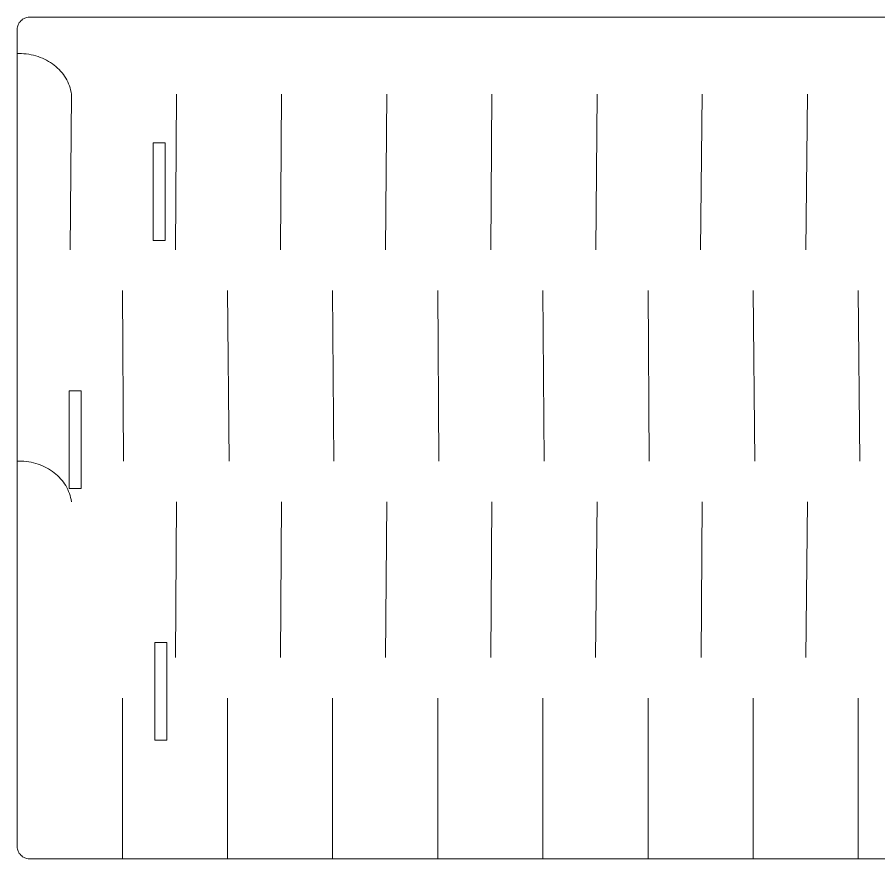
# Model space of a CAD drawing. Header units: millimetres. Extents: x -580 to 580, y -723 to 723.
# Drawn here: x -125.2 to 70.1, y -82.3 to 108.4 of the extents above; entities that cross this region are included whole.
import ezdxf

# ---------------------------------------------------------------- set-up
doc = ezdxf.new("R2010")
doc.units = ezdxf.units.MM
doc.header["$MEASUREMENT"] = 0
doc.layers.add('Camada 1', color=7, linetype='Continuous')

msp = doc.modelspace()

# ---------------------------------------------------------------- linework, layer by layer
at = {"layer": 'Camada 1', "color": 250, "lineweight": 9}
msp.add_open_spline([(135.2693, -79.5078), (135.2693, -79.5078), (135.2693, 105.6828), (135.2693, 105.6828), (135.2693, 105.6828), (135.2693, 105.6828), (135.255, 105.9645), (135.255, 105.9645), (135.255, 105.9645), (135.255, 105.9645), (135.2129, 106.2383), (135.2129, 106.2383), (135.2129, 106.2383), (135.2129, 106.2383), (135.1445, 106.5027), (135.1445, 106.5027), (135.1445, 106.5027), (135.1445, 106.5027), (135.0511, 106.7565), (135.0511, 106.7565), (135.0511, 106.7565), (135.0511, 106.7565), (134.9343, 106.9981), (134.9343, 106.9981), (134.9343, 106.9981), (134.9343, 106.9981), (134.7954, 107.2262), (134.7954, 107.2262), (134.7954, 107.2262), (134.7954, 107.2262), (134.6359, 107.4392), (134.6359, 107.4392), (134.6359, 107.4392), (134.6359, 107.4392), (134.457, 107.6358), (134.457, 107.6358), (134.457, 107.6358), (134.457, 107.6358), (134.2604, 107.8146), (134.2604, 107.8146), (134.2604, 107.8146), (134.2604, 107.8146), (134.0474, 107.9742), (134.0474, 107.9742), (134.0474, 107.9742), (134.0474, 107.9742), (133.8193, 108.1131), (133.8193, 108.1131), (133.8193, 108.1131), (133.8193, 108.1131), (133.5777, 108.2299), (133.5777, 108.2299), (133.5777, 108.2299), (133.5777, 108.2299), (133.324, 108.3233), (133.324, 108.3233), (133.324, 108.3233), (133.324, 108.3233), (133.0595, 108.3917), (133.0595, 108.3917), (133.0595, 108.3917), (133.0595, 108.3917), (132.7857, 108.4338), (132.7857, 108.4338), (132.7857, 108.4338), (132.7857, 108.4338), (132.504, 108.4482), (132.504, 108.4482), (132.504, 108.4482), (132.504, 108.4482), (-122.4389, 108.4482), (-122.4389, 108.4482), (-122.4389, 108.4482), (-122.4389, 108.4482), (-122.7206, 108.4338), (-122.7206, 108.4338), (-122.7206, 108.4338), (-122.7206, 108.4338), (-122.9944, 108.3917), (-122.9944, 108.3917), (-122.9944, 108.3917), (-122.9944, 108.3917), (-123.2588, 108.3233), (-123.2588, 108.3233), (-123.2588, 108.3233), (-123.2588, 108.3233), (-123.5126, 108.2299), (-123.5126, 108.2299), (-123.5126, 108.2299), (-123.5126, 108.2299), (-123.7542, 108.1131), (-123.7542, 108.1131), (-123.7542, 108.1131), (-123.7542, 108.1131), (-123.9822, 107.9742), (-123.9822, 107.9742), (-123.9822, 107.9742), (-123.9822, 107.9742), (-124.1953, 107.8146), (-124.1953, 107.8146), (-124.1953, 107.8146), (-124.1953, 107.8146), (-124.3919, 107.6358), (-124.3919, 107.6358), (-124.3919, 107.6358), (-124.3919, 107.6358), (-124.5707, 107.4392), (-124.5707, 107.4392), (-124.5707, 107.4392), (-124.5707, 107.4392), (-124.7303, 107.2262), (-124.7303, 107.2262), (-124.7303, 107.2262), (-124.7303, 107.2262), (-124.8692, 106.9981), (-124.8692, 106.9981), (-124.8692, 106.9981), (-124.8692, 106.9981), (-124.986, 106.7565), (-124.986, 106.7565), (-124.986, 106.7565), (-124.986, 106.7565), (-125.0794, 106.5027), (-125.0794, 106.5027), (-125.0794, 106.5027), (-125.0794, 106.5027), (-125.1477, 106.2383), (-125.1477, 106.2383), (-125.1477, 106.2383), (-125.1477, 106.2383), (-125.1899, 105.9645), (-125.1899, 105.9645), (-125.1899, 105.9645), (-125.1899, 105.9645), (-125.2043, 105.6828), (-125.2043, 105.6828), (-125.2043, 105.6828), (-125.2043, 105.6828), (-125.2043, -79.5078), (-125.2043, -79.5078), (-125.2043, -79.5078), (-125.2043, -79.5078), (-125.1899, -79.7896), (-125.1899, -79.7896), (-125.1899, -79.7896), (-125.1899, -79.7896), (-125.1477, -80.0635), (-125.1477, -80.0635), (-125.1477, -80.0635), (-125.1477, -80.0635), (-125.0794, -80.3279), (-125.0794, -80.3279), (-125.0794, -80.3279), (-125.0794, -80.3279), (-124.986, -80.5816), (-124.986, -80.5816), (-124.986, -80.5816), (-124.986, -80.5816), (-124.8692, -80.8232), (-124.8692, -80.8232), (-124.8692, -80.8232), (-124.8692, -80.8232), (-124.7303, -81.0513), (-124.7303, -81.0513), (-124.7303, -81.0513), (-124.7303, -81.0513), (-124.5707, -81.2643), (-124.5707, -81.2643), (-124.5707, -81.2643), (-124.5707, -81.2643), (-124.3919, -81.4609), (-124.3919, -81.4609), (-124.3919, -81.4609), (-124.3919, -81.4609), (-124.1953, -81.6397), (-124.1953, -81.6397), (-124.1953, -81.6397), (-124.1953, -81.6397), (-123.9822, -81.7993), (-123.9822, -81.7993), (-123.9822, -81.7993), (-123.9822, -81.7993), (-123.7542, -81.9382), (-123.7542, -81.9382), (-123.7542, -81.9382), (-123.7542, -81.9382), (-123.5126, -82.055), (-123.5126, -82.055), (-123.5126, -82.055), (-123.5126, -82.055), (-123.2588, -82.1484), (-123.2588, -82.1484), (-123.2588, -82.1484), (-123.2588, -82.1484), (-122.9944, -82.2168), (-122.9944, -82.2168), (-122.9944, -82.2168), (-122.9944, -82.2168), (-122.7206, -82.259), (-122.7206, -82.259), (-122.7206, -82.259), (-122.7206, -82.259), (-122.4389, -82.2732), (-122.4389, -82.2732), (-122.4389, -82.2732), (-122.4389, -82.2732), (132.504, -82.2732), (132.504, -82.2732), (132.504, -82.2732), (132.504, -82.2732), (132.7857, -82.259), (132.7857, -82.259), (132.7857, -82.259), (132.7857, -82.259), (133.0595, -82.2168), (133.0595, -82.2168), (133.0595, -82.2168), (133.0595, -82.2168), (133.324, -82.1484), (133.324, -82.1484), (133.324, -82.1484), (133.324, -82.1484), (133.5777, -82.055), (133.5777, -82.055), (133.5777, -82.055), (133.5777, -82.055), (133.8193, -81.9382), (133.8193, -81.9382), (133.8193, -81.9382), (133.8193, -81.9382), (134.0474, -81.7993), (134.0474, -81.7993), (134.0474, -81.7993), (134.0474, -81.7993), (134.2604, -81.6397), (134.2604, -81.6397), (134.2604, -81.6397), (134.2604, -81.6397), (134.457, -81.4609), (134.457, -81.4609), (134.457, -81.4609), (134.457, -81.4609), (134.6359, -81.2643), (134.6359, -81.2643), (134.6359, -81.2643), (134.6359, -81.2643), (134.7954, -81.0513), (134.7954, -81.0513), (134.7954, -81.0513), (134.7954, -81.0513), (134.9343, -80.8232), (134.9343, -80.8232), (134.9343, -80.8232), (134.9343, -80.8232), (135.0511, -80.5816), (135.0511, -80.5816), (135.0511, -80.5816), (135.0511, -80.5816), (135.1445, -80.3279), (135.1445, -80.3279), (135.1445, -80.3279), (135.1445, -80.3279), (135.2129, -80.0635), (135.2129, -80.0635), (135.2129, -80.0635), (135.2129, -80.0635), (135.255, -79.7896), (135.255, -79.7896), (135.255, -79.7896), (135.255, -79.7896), (135.2693, -79.5078), (135.2693, -79.5078), (135.2693, -79.5078), (135.2693, -79.5078), (135.2693, -79.5078), (135.2693, -79.5078)], degree=3, knots=[0, 0, 0, 0, 0.01428571, 0.01428571, 0.01428571, 0.01428571, 0.02857143, 0.02857143, 0.02857143, 0.02857143, 0.04285714, 0.04285714, 0.04285714, 0.04285714, 0.05714286, 0.05714286, 0.05714286, 0.05714286, 0.07142857, 0.07142857, 0.07142857, 0.07142857, 0.08571429, 0.08571429, 0.08571429, 0.08571429, 0.1, 0.1, 0.1, 0.1, 0.11428571, 0.11428571, 0.11428571, 0.11428571, 0.12857143, 0.12857143, 0.12857143, 0.12857143, 0.14285714, 0.14285714, 0.14285714, 0.14285714, 0.15714286, 0.15714286, 0.15714286, 0.15714286, 0.17142857, 0.17142857, 0.17142857, 0.17142857, 0.18571429, 0.18571429, 0.18571429, 0.18571429, 0.2, 0.2, 0.2, 0.2, 0.21428571, 0.21428571, 0.21428571, 0.21428571, 0.22857143, 0.22857143, 0.22857143, 0.22857143, 0.24285714, 0.24285714, 0.24285714, 0.24285714, 0.25714286, 0.25714286, 0.25714286, 0.25714286, 0.27142857, 0.27142857, 0.27142857, 0.27142857, 0.28571429, 0.28571429, 0.28571429, 0.28571429, 0.3, 0.3, 0.3, 0.3, 0.31428571, 0.31428571, 0.31428571, 0.31428571, 0.32857143, 0.32857143, 0.32857143, 0.32857143, 0.34285714, 0.34285714, 0.34285714, 0.34285714, 0.35714286, 0.35714286, 0.35714286, 0.35714286, 0.37142857, 0.37142857, 0.37142857, 0.37142857, 0.38571429, 0.38571429, 0.38571429, 0.38571429, 0.4, 0.4, 0.4, 0.4, 0.41428571, 0.41428571, 0.41428571, 0.41428571, 0.42857143, 0.42857143, 0.42857143, 0.42857143, 0.44285714, 0.44285714, 0.44285714, 0.44285714, 0.45714286, 0.45714286, 0.45714286, 0.45714286, 0.47142857, 0.47142857, 0.47142857, 0.47142857, 0.48571429, 0.48571429, 0.48571429, 0.48571429, 0.5, 0.5, 0.5, 0.5, 0.51428571, 0.51428571, 0.51428571, 0.51428571, 0.52857143, 0.52857143, 0.52857143, 0.52857143, 0.54285714, 0.54285714, 0.54285714, 0.54285714, 0.55714286, 0.55714286, 0.55714286, 0.55714286, 0.57142857, 0.57142857, 0.57142857, 0.57142857, 0.58571429, 0.58571429, 0.58571429, 0.58571429, 0.6, 0.6, 0.6, 0.6, 0.61428571, 0.61428571, 0.61428571, 0.61428571, 0.62857143, 0.62857143, 0.62857143, 0.62857143, 0.64285714, 0.64285714, 0.64285714, 0.64285714, 0.65714286, 0.65714286, 0.65714286, 0.65714286, 0.67142857, 0.67142857, 0.67142857, 0.67142857, 0.68571429, 0.68571429, 0.68571429, 0.68571429, 0.7, 0.7, 0.7, 0.7, 0.71428571, 0.71428571, 0.71428571, 0.71428571, 0.72857143, 0.72857143, 0.72857143, 0.72857143, 0.74285714, 0.74285714, 0.74285714, 0.74285714, 0.75714286, 0.75714286, 0.75714286, 0.75714286, 0.77142857, 0.77142857, 0.77142857, 0.77142857, 0.78571429, 0.78571429, 0.78571429, 0.78571429, 0.8, 0.8, 0.8, 0.8, 0.81428571, 0.81428571, 0.81428571, 0.81428571, 0.82857143, 0.82857143, 0.82857143, 0.82857143, 0.84285714, 0.84285714, 0.84285714, 0.84285714, 0.85714286, 0.85714286, 0.85714286, 0.85714286, 0.87142857, 0.87142857, 0.87142857, 0.87142857, 0.88571429, 0.88571429, 0.88571429, 0.88571429, 0.9, 0.9, 0.9, 0.9, 0.91428571, 0.91428571, 0.91428571, 0.91428571, 0.92857143, 0.92857143, 0.92857143, 0.92857143, 0.94285714, 0.94285714, 0.94285714, 0.94285714, 0.95714286, 0.95714286, 0.95714286, 0.95714286, 0.97142857, 0.97142857, 0.97142857, 0.97142857, 1, 1, 1, 1], dxfattribs=at)
at = {"layer": 'Camada 1', "color": 2, "lineweight": 9}
for points, knots in [([(-113.1827, 55.7079), (-113.1827, 55.7079), (-112.9266, 91.0005), (-112.9266, 91.0005), (-112.9266, 91.0005), (-112.9266, 91.0005), (-112.9997, 91.4884), (-112.9997, 91.4884), (-112.9997, 91.4884), (-112.9997, 91.4884), (-113.0987, 91.9683), (-113.0987, 91.9683), (-113.0987, 91.9683), (-113.0987, 91.9683), (-113.2226, 92.44), (-113.2226, 92.44), (-113.2226, 92.44), (-113.2226, 92.44), (-113.371, 92.9027), (-113.371, 92.9027), (-113.371, 92.9027), (-113.371, 92.9027), (-113.5432, 93.3561), (-113.5432, 93.3561), (-113.5432, 93.3561), (-113.5432, 93.3561), (-113.7387, 93.7995), (-113.7387, 93.7995), (-113.7387, 93.7995), (-113.7387, 93.7995), (-113.9566, 94.2326), (-113.9566, 94.2326), (-113.9566, 94.2326), (-113.9566, 94.2326), (-114.1965, 94.6549), (-114.1965, 94.6549), (-114.1965, 94.6549), (-114.1965, 94.6549), (-114.4575, 95.0656), (-114.4575, 95.0656), (-114.4575, 95.0656), (-114.4575, 95.0656), (-114.7392, 95.4646), (-114.7392, 95.4646), (-114.7392, 95.4646), (-114.7392, 95.4646), (-115.0408, 95.8512), (-115.0408, 95.8512), (-115.0408, 95.8512), (-115.0408, 95.8512), (-115.3618, 96.2249), (-115.3618, 96.2249), (-115.3618, 96.2249), (-115.3618, 96.2249), (-115.7015, 96.5852), (-115.7015, 96.5852), (-115.7015, 96.5852), (-115.7015, 96.5852), (-116.0591, 96.9317), (-116.0591, 96.9317), (-116.0591, 96.9317), (-116.0591, 96.9317), (-116.4341, 97.2637), (-116.4341, 97.2637), (-116.4341, 97.2637), (-116.4341, 97.2637), (-116.8259, 97.5809), (-116.8259, 97.5809), (-116.8259, 97.5809), (-116.8259, 97.5809), (-117.2338, 97.8828), (-117.2338, 97.8828), (-117.2338, 97.8828), (-117.2338, 97.8828), (-117.6571, 98.1687), (-117.6571, 98.1687), (-117.6571, 98.1687), (-117.6571, 98.1687), (-118.0952, 98.4383), (-118.0952, 98.4383), (-118.0952, 98.4383), (-118.0952, 98.4383), (-118.5475, 98.6911), (-118.5475, 98.6911), (-118.5475, 98.6911), (-118.5475, 98.6911), (-119.0132, 98.9265), (-119.0132, 98.9265), (-119.0132, 98.9265), (-119.0132, 98.9265), (-119.492, 99.1441), (-119.492, 99.1441), (-119.492, 99.1441), (-119.492, 99.1441), (-119.9829, 99.3432), (-119.9829, 99.3432), (-119.9829, 99.3432), (-119.9829, 99.3432), (-120.4855, 99.5236), (-120.4855, 99.5236), (-120.4855, 99.5236), (-120.4855, 99.5236), (-120.9988, 99.6846), (-120.9988, 99.6846), (-120.9988, 99.6846), (-120.9988, 99.6846), (-121.5227, 99.8257), (-121.5227, 99.8257), (-121.5227, 99.8257), (-121.5227, 99.8257), (-122.0562, 99.9466), (-122.0562, 99.9466), (-122.0562, 99.9466), (-122.0562, 99.9466), (-122.5986, 100.0465), (-122.5986, 100.0465), (-122.5986, 100.0465), (-122.5986, 100.0465), (-123.1495, 100.1251), (-123.1495, 100.1251), (-123.1495, 100.1251), (-123.1495, 100.1251), (-123.708, 100.1818), (-123.708, 100.1818), (-123.708, 100.1818), (-123.708, 100.1818), (-124.2737, 100.2163), (-124.2737, 100.2163), (-124.2737, 100.2163), (-124.2737, 100.2163), (-124.8459, 100.2279), (-124.8459, 100.2279), (-124.8459, 100.2279), (-124.8459, 100.2279), (-125.1716, 100.224), (-125.1716, 100.224)], [0, 0, 0, 0, 0.02857143, 0.02857143, 0.02857143, 0.02857143, 0.05714286, 0.05714286, 0.05714286, 0.05714286, 0.08571429, 0.08571429, 0.08571429, 0.08571429, 0.11428571, 0.11428571, 0.11428571, 0.11428571, 0.14285714, 0.14285714, 0.14285714, 0.14285714, 0.17142857, 0.17142857, 0.17142857, 0.17142857, 0.2, 0.2, 0.2, 0.2, 0.22857143, 0.22857143, 0.22857143, 0.22857143, 0.25714286, 0.25714286, 0.25714286, 0.25714286, 0.28571429, 0.28571429, 0.28571429, 0.28571429, 0.31428571, 0.31428571, 0.31428571, 0.31428571, 0.34285714, 0.34285714, 0.34285714, 0.34285714, 0.37142857, 0.37142857, 0.37142857, 0.37142857, 0.4, 0.4, 0.4, 0.4, 0.42857143, 0.42857143, 0.42857143, 0.42857143, 0.45714286, 0.45714286, 0.45714286, 0.45714286, 0.48571429, 0.48571429, 0.48571429, 0.48571429, 0.51428571, 0.51428571, 0.51428571, 0.51428571, 0.54285714, 0.54285714, 0.54285714, 0.54285714, 0.57142857, 0.57142857, 0.57142857, 0.57142857, 0.6, 0.6, 0.6, 0.6, 0.62857143, 0.62857143, 0.62857143, 0.62857143, 0.65714286, 0.65714286, 0.65714286, 0.65714286, 0.68571429, 0.68571429, 0.68571429, 0.68571429, 0.71428571, 0.71428571, 0.71428571, 0.71428571, 0.74285714, 0.74285714, 0.74285714, 0.74285714, 0.77142857, 0.77142857, 0.77142857, 0.77142857, 0.8, 0.8, 0.8, 0.8, 0.82857143, 0.82857143, 0.82857143, 0.82857143, 0.85714286, 0.85714286, 0.85714286, 0.85714286, 0.88571429, 0.88571429, 0.88571429, 0.88571429, 0.91428571, 0.91428571, 0.91428571, 0.91428571, 0.94285714, 0.94285714, 0.94285714, 0.94285714, 1, 1, 1, 1]), ([(-125.1716, 7.8613), (-125.1716, 7.8613), (-124.8459, 7.8651), (-124.8459, 7.8651), (-124.8459, 7.8651), (-124.8459, 7.8651), (-124.2737, 7.8535), (-124.2737, 7.8535), (-124.2737, 7.8535), (-124.2737, 7.8535), (-123.708, 7.819), (-123.708, 7.819), (-123.708, 7.819), (-123.708, 7.819), (-123.1495, 7.7623), (-123.1495, 7.7623), (-123.1495, 7.7623), (-123.1495, 7.7623), (-122.5986, 7.6837), (-122.5986, 7.6837), (-122.5986, 7.6837), (-122.5986, 7.6837), (-122.0562, 7.5838), (-122.0562, 7.5838), (-122.0562, 7.5838), (-122.0562, 7.5838), (-121.5227, 7.4629), (-121.5227, 7.4629), (-121.5227, 7.4629), (-121.5227, 7.4629), (-120.9988, 7.3218), (-120.9988, 7.3218), (-120.9988, 7.3218), (-120.9988, 7.3218), (-120.4855, 7.1609), (-120.4855, 7.1609), (-120.4855, 7.1609), (-120.4855, 7.1609), (-119.9829, 6.9805), (-119.9829, 6.9805), (-119.9829, 6.9805), (-119.9829, 6.9805), (-119.492, 6.7813), (-119.492, 6.7813), (-119.492, 6.7813), (-119.492, 6.7813), (-119.0132, 6.5637), (-119.0132, 6.5637), (-119.0132, 6.5637), (-119.0132, 6.5637), (-118.5475, 6.3283), (-118.5475, 6.3283), (-118.5475, 6.3283), (-118.5475, 6.3283), (-118.0952, 6.0756), (-118.0952, 6.0756), (-118.0952, 6.0756), (-118.0952, 6.0756), (-117.6571, 5.8059), (-117.6571, 5.8059), (-117.6571, 5.8059), (-117.6571, 5.8059), (-117.2338, 5.52), (-117.2338, 5.52), (-117.2338, 5.52), (-117.2338, 5.52), (-116.8259, 5.2181), (-116.8259, 5.2181), (-116.8259, 5.2181), (-116.8259, 5.2181), (-116.4341, 4.9009), (-116.4341, 4.9009), (-116.4341, 4.9009), (-116.4341, 4.9009), (-116.0591, 4.5689), (-116.0591, 4.5689), (-116.0591, 4.5689), (-116.0591, 4.5689), (-115.7015, 4.2224), (-115.7015, 4.2224), (-115.7015, 4.2224), (-115.7015, 4.2224), (-115.3618, 3.8621), (-115.3618, 3.8621), (-115.3618, 3.8621), (-115.3618, 3.8621), (-115.0408, 3.4884), (-115.0408, 3.4884), (-115.0408, 3.4884), (-115.0408, 3.4884), (-114.7392, 3.1018), (-114.7392, 3.1018), (-114.7392, 3.1018), (-114.7392, 3.1018), (-114.4575, 2.7029), (-114.4575, 2.7029), (-114.4575, 2.7029), (-114.4575, 2.7029), (-114.1965, 2.2921), (-114.1965, 2.2921), (-114.1965, 2.2921), (-114.1965, 2.2921), (-113.9566, 1.8698), (-113.9566, 1.8698), (-113.9566, 1.8698), (-113.9566, 1.8698), (-113.7387, 1.4368), (-113.7387, 1.4368), (-113.7387, 1.4368), (-113.7387, 1.4368), (-113.5432, 0.9933), (-113.5432, 0.9933), (-113.5432, 0.9933), (-113.5432, 0.9933), (-113.371, 0.54), (-113.371, 0.54), (-113.371, 0.54), (-113.371, 0.54), (-113.2226, 0.0772), (-113.2226, 0.0772), (-113.2226, 0.0772), (-113.2226, 0.0772), (-113.0987, -0.3944), (-113.0987, -0.3944), (-113.0987, -0.3944), (-113.0987, -0.3944), (-112.9997, -0.8744), (-112.9997, -0.8744), (-112.9997, -0.8744), (-112.9997, -0.8744), (-112.9266, -1.3623), (-112.9266, -1.3623)], [0, 0, 0, 0, 0.02941176, 0.02941176, 0.02941176, 0.02941176, 0.05882353, 0.05882353, 0.05882353, 0.05882353, 0.08823529, 0.08823529, 0.08823529, 0.08823529, 0.11764706, 0.11764706, 0.11764706, 0.11764706, 0.14705882, 0.14705882, 0.14705882, 0.14705882, 0.17647059, 0.17647059, 0.17647059, 0.17647059, 0.20588235, 0.20588235, 0.20588235, 0.20588235, 0.23529412, 0.23529412, 0.23529412, 0.23529412, 0.26470588, 0.26470588, 0.26470588, 0.26470588, 0.29411765, 0.29411765, 0.29411765, 0.29411765, 0.32352941, 0.32352941, 0.32352941, 0.32352941, 0.35294118, 0.35294118, 0.35294118, 0.35294118, 0.38235294, 0.38235294, 0.38235294, 0.38235294, 0.41176471, 0.41176471, 0.41176471, 0.41176471, 0.44117647, 0.44117647, 0.44117647, 0.44117647, 0.47058824, 0.47058824, 0.47058824, 0.47058824, 0.5, 0.5, 0.5, 0.5, 0.52941176, 0.52941176, 0.52941176, 0.52941176, 0.55882353, 0.55882353, 0.55882353, 0.55882353, 0.58823529, 0.58823529, 0.58823529, 0.58823529, 0.61764706, 0.61764706, 0.61764706, 0.61764706, 0.64705882, 0.64705882, 0.64705882, 0.64705882, 0.67647059, 0.67647059, 0.67647059, 0.67647059, 0.70588235, 0.70588235, 0.70588235, 0.70588235, 0.73529412, 0.73529412, 0.73529412, 0.73529412, 0.76470588, 0.76470588, 0.76470588, 0.76470588, 0.79411765, 0.79411765, 0.79411765, 0.79411765, 0.82352941, 0.82352941, 0.82352941, 0.82352941, 0.85294118, 0.85294118, 0.85294118, 0.85294118, 0.88235294, 0.88235294, 0.88235294, 0.88235294, 0.91176471, 0.91176471, 0.91176471, 0.91176471, 0.94117647, 0.94117647, 0.94117647, 0.94117647, 1, 1, 1, 1])]:
    msp.add_open_spline(points, degree=3, knots=knots, dxfattribs=at)
for points in [[(-89.0881, 91.0005), (-89.0881, 91.0005), (-89.3436, 55.7079), (-89.3436, 55.7079)], [(-65.2491, 91.0005), (-65.2491, 91.0005), (-65.5052, 55.7079), (-65.5052, 55.7079)], [(-41.4107, 91.0005), (-41.4107, 91.0005), (-41.6668, 55.7079), (-41.6668, 55.7079)], [(-17.5722, 91.0005), (-17.5722, 91.0005), (-17.8283, 55.7079), (-17.8283, 55.7079)], [(6.2662, 91.0005), (6.2662, 91.0005), (6.0107, 55.7079), (6.0107, 55.7079)], [(30.1052, 91.0005), (30.1052, 91.0005), (29.7462, 55.7085), (29.7462, 55.7085)], [(53.9436, 91.0005), (53.9436, 91.0005), (53.5847, 55.7085), (53.5847, 55.7085)], [(-101.3658, 46.4811), (-101.3658, 46.4811), (-101.1037, 7.8646), (-101.1037, 7.8646)], [(-77.5274, 46.4811), (-77.5274, 46.4811), (-77.1683, 7.8651), (-77.1683, 7.8651)], [(-53.6888, 46.4811), (-53.6888, 46.4811), (-53.4261, 7.8646), (-53.4261, 7.8646)], [(-29.8504, 46.4811), (-29.8504, 46.4811), (-29.5877, 7.8646), (-29.5877, 7.8646)], [(-6.0114, 46.4811), (-6.0114, 46.4811), (-5.7493, 7.8646), (-5.7493, 7.8646)], [(17.827, 46.4811), (17.827, 46.4811), (18.0897, 7.8646), (18.0897, 7.8646)], [(41.6655, 46.4811), (41.6655, 46.4811), (42.0244, 7.8651), (42.0244, 7.8651)], [(65.5039, 46.4811), (65.5039, 46.4811), (65.8628, 7.8651), (65.8628, 7.8651)], [(-89.0881, -1.3623), (-89.0881, -1.3623), (-89.3436, -36.6548), (-89.3436, -36.6548)], [(-65.2491, -1.3623), (-65.2491, -1.3623), (-65.5052, -36.6548), (-65.5052, -36.6548)], [(-41.4107, -1.3623), (-41.4107, -1.3623), (-41.6668, -36.6548), (-41.6668, -36.6548)], [(-17.5722, -1.3623), (-17.5722, -1.3623), (-17.8283, -36.6548), (-17.8283, -36.6548)], [(6.2662, -1.3623), (6.2662, -1.3623), (5.9078, -36.6544), (5.9078, -36.6544)], [(30.1052, -1.3623), (30.1052, -1.3623), (29.8491, -36.6548), (29.8491, -36.6548)], [(53.9436, -1.3623), (53.9436, -1.3623), (53.5847, -36.6544), (53.5847, -36.6544)], [(-101.3664, -45.8817), (-101.3664, -45.8817), (-101.3664, -82.2732), (-101.3664, -82.2732)], [(-77.5274, -45.8817), (-77.5274, -45.8817), (-77.5274, -82.2732), (-77.5274, -82.2732)], [(-53.6888, -45.8817), (-53.6888, -45.8817), (-53.6888, -82.2732), (-53.6888, -82.2732)], [(-29.8504, -45.8817), (-29.8504, -45.8817), (-29.8504, -82.2732), (-29.8504, -82.2732)], [(-6.012, -45.8817), (-6.012, -45.8817), (-6.012, -82.2732), (-6.012, -82.2732)], [(17.827, -45.8817), (17.827, -45.8817), (17.8276, -82.2732), (17.8276, -82.2732)], [(41.6655, -45.8817), (41.6655, -45.8817), (41.6655, -82.2732), (41.6655, -82.2732)], [(65.5039, -45.8817), (65.5039, -45.8817), (65.5039, -82.2732), (65.5039, -82.2732)]]:
    msp.add_open_spline(points, degree=3, dxfattribs=at)
at = {"layer": 'Camada 1', "color": 240, "lineweight": 9}
for points in [[(-91.6416, 57.8605), (-91.6416, 57.8605), (-91.6416, 79.9833), (-91.6416, 79.9833), (-91.6416, 79.9833), (-91.6416, 79.9833), (-94.407, 79.9833), (-94.407, 79.9833), (-94.407, 79.9833), (-94.407, 79.9833), (-94.407, 57.8605), (-94.407, 57.8605), (-94.407, 57.8605), (-94.407, 57.8605), (-91.6416, 57.8605), (-91.6416, 57.8605), (-91.6416, 57.8605), (-91.6416, 57.8605), (-91.6416, 57.8605), (-91.6416, 57.8605)], [(-110.6939, 1.6442), (-110.6939, 1.6442), (-110.6939, 23.767), (-110.6939, 23.767), (-110.6939, 23.767), (-110.6939, 23.767), (-113.4593, 23.767), (-113.4593, 23.767), (-113.4593, 23.767), (-113.4593, 23.767), (-113.4593, 1.6442), (-113.4593, 1.6442), (-113.4593, 1.6442), (-113.4593, 1.6442), (-110.6939, 1.6442), (-110.6939, 1.6442), (-110.6939, 1.6442), (-110.6939, 1.6442), (-110.6939, 1.6442), (-110.6939, 1.6442)], [(-91.2755, -55.3652), (-91.2755, -55.3652), (-91.2755, -33.2424), (-91.2755, -33.2424), (-91.2755, -33.2424), (-91.2755, -33.2424), (-94.0409, -33.2424), (-94.0409, -33.2424), (-94.0409, -33.2424), (-94.0409, -33.2424), (-94.0409, -55.3652), (-94.0409, -55.3652), (-94.0409, -55.3652), (-94.0409, -55.3652), (-91.2755, -55.3652), (-91.2755, -55.3652), (-91.2755, -55.3652), (-91.2755, -55.3652), (-91.2755, -55.3652), (-91.2755, -55.3652)]]:
    msp.add_open_spline(points, degree=3, knots=[0, 0, 0, 0, 0.16666667, 0.16666667, 0.16666667, 0.16666667, 0.33333333, 0.33333333, 0.33333333, 0.33333333, 0.5, 0.5, 0.5, 0.5, 0.66666667, 0.66666667, 0.66666667, 0.66666667, 1, 1, 1, 1], dxfattribs=at)

doc.saveas('drawing.dxf')
